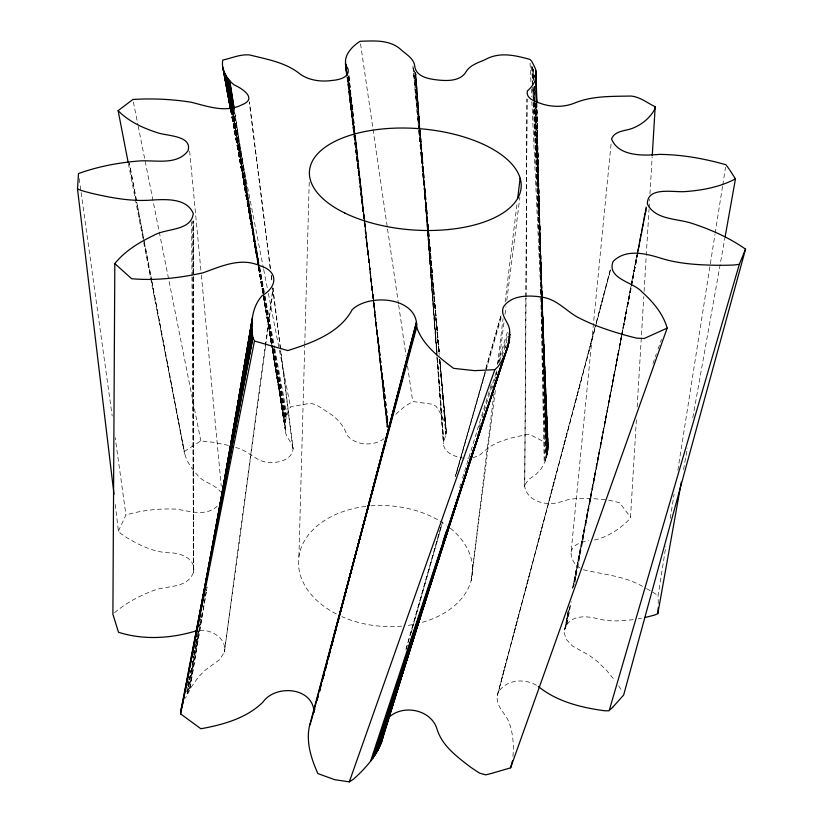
<?xml version="1.0" encoding="UTF-8"?>
<svg xmlns="http://www.w3.org/2000/svg" width="823" height="823" viewBox="0 0 823 823"><rect width="100%" height="100%" fill="white"/><g stroke="black" fill="none" stroke-linecap="round" stroke-linejoin="round"><path stroke-width="0.62" stroke-dasharray="4.12 3.09" d="M193.487 277.3L193.343 572.726C187.068 588.712 167.038 585.307 153.788 590.441C139.334 595.77 125.446 603.321 113.79 613.402M193.487 272.166L193.508 220.79M658.256 603.619L658.081 595.759L665.869 546.318M605.275 499.715C590.708 498.316 575.318 496.67 561.255 501.691C548.087 506.505 527.42 502.195 524.714 486.599L525.846 297.977M525.856 296.702L527.049 99.099M524.714 486.599L526.041 298.132M526.082 296.969L526.987 98.842M115.23 504.437L118.419 531.154L120.631 533.427A138.285 88.267 -1.3 0 0 128.069 538.396C140.517 545.783 154.302 552.182 168.972 552.809C180.227 552.49 196.913 558.745 193.343 572.726L193.271 221.212L193.57 571.141L192.736 221.078M235.625 447.537C246.684 449.646 253.906 459.285 264.677 461.847C274.748 464.028 291.99 461.24 293.142 448.669L280.746 350.516M298.924 556.471L304.716 346.185M304.747 344.899L309.232 182.058M464.141 458.277C455.438 457.012 442.568 452.917 443.484 442.002L437.075 356.349M611.067 144.087L571.121 551.77C570.586 558.457 574.495 565.01 580.349 568.179M497.329 695.517L595.214 327.575L497.329 695.517C495.487 707.204 507.081 714.241 509.807 724.59C513.192 734.846 513.881 745.844 512.924 756.563M594.484 540.042C605.347 537.563 615.265 531.812 623.721 524.652A134.499 84.368 8.3 0 0 629.132 519.539L630.521 517.266L636.385 419.771M637.156 406.943L643.781 296.609M644.09 291.476L649.018 209.371M649.1 208.085L649.635 199.104M649.944 193.971L652.186 156.771M493.882 393.939L471.209 580.308L495.467 389.423M496.3 374.66L496.681 370.967M497.534 364.455L503.048 318.624M505.116 301.948L517.183 202.468M568.137 611.222L564.156 632.568L566.152 639.234L572.489 646.034L589.546 655.54L597.21 661.311L606.438 670.22L614.781 680.302M498.861 362.706L504.036 321.978M505.003 314.345L505.97 306.712M506.783 300.344L519.879 197.273M265.49 346.668L224.412 652.063L219.813 659.49L204.732 670.56L198.394 677.103L191.327 686.979L185.545 698.027M265.654 345.403L273.359 288.132M384.022 438.741C373.385 446.55 354.929 445.85 346.75 434.647C343.757 425.141 336.597 417.909 328.367 412.518C321.536 408.661 314.355 401.367 305.919 404.072C300.765 404.937 295.632 405.914 290.519 407.004C286.229 413.547 284.851 421.849 285.324 429.596C284.923 437.157 292.196 441.612 293.142 448.669M670.251 518.428L674.047 494.345M677.843 470.252L714.961 234.462M715.156 233.197L722.543 186.296M722.748 185.021L725.536 167.275M206.172 592.159L189.763 689.633L206.203 592.21M199.999 623.999L188.282 692.359L200.051 624.05M201.131 617.723L201.789 613.927M192.849 660.972L186.872 695.157L193.775 655.941L193.066 659.707M193.95 654.645L194.835 649.584M195.946 643.247L196.604 639.45M193.991 654.676L194.886 649.614M195.997 643.288L196.882 638.236M197.108 636.971L197.777 633.175M187.788 685.405L188.467 681.619M189.815 674.047L190.483 670.261M186.677 691.701L187.593 686.639M187.819 685.374L188.498 681.578M188.724 680.312L189.403 676.516M683.553 469.542L687.39 448.062M692.801 417.734L724.847 238.279M437.064 357.594L443.484 442.002L445.84 435.285L446.22 430.1L439.78 359.702M564.455 630.13L566.954 624.513L571.255 601.798M574.835 582.859L621.458 336.761M622.394 331.7L631.015 286.27M631.231 284.995L646.076 206.768L631.148 284.912M569.557 607.621L565.946 626.529L570.061 605.059M621.283 336.597L573.641 586.192L621.643 336.082M621.53 335.331L630.912 286.167M621.89 334.817L637.146 255.264M637.383 254.009L646.343 207.283L637.331 253.947M621.488 335.928L572.767 588.198L621.725 336.298M621.735 334.673L637.084 255.202M572.551 588.527L621.643 336.391M621.89 335.136L637.352 255.706M637.588 254.451L646.672 207.797L637.63 254.41M621.972 335.033L637.383 255.665M610.213 269.759L498.275 692.4C506.114 679.273 525.146 678.018 537.306 685.806M595.543 326.33L610.378 270.489L595.543 326.247M411.037 633.134L442.548 522.019M455.417 476.352L485.231 371.41L455.263 476.394M406.037 649.275L441.55 524.549M405.986 649.419L442.589 522.07M456.384 473.914L485.704 371.44M486.095 370.175L501.649 315.847M459.656 487.576L460.787 483.893M462.577 478.112L492.02 382.109M497.648 363.807L507.832 330.609M479.068 427.538L480.591 422.631M482.103 417.734L496.897 369.939M499.592 361.328L507.575 335.589M492.082 388.415L492.833 385.833M494.386 381.059L497.071 372.377M502.071 356.524L507.061 340.557M505.548 348.026L506.33 345.578M525.156 484.552L528.572 479.583L535.907 474.532L541.349 468.554L545.021 461.744L547.717 452.393A131.258 81.21 5.1 0 0 548.396 446.385L541.966 298.718M652.968 363.56L656.363 353.88M658.081 349.034L661.486 339.354M571.121 551.77C573.106 544.116 581.851 541.812 588.712 540.752M118.419 531.154L125.94 514.972L115.179 437.558M566.954 624.513C574.166 614.297 588.682 616.283 599.247 619.102C610.573 621.9 622.466 620.984 633.926 619.524M395.884 414.257L404.052 406.963L412.724 401.49L433.032 404.35L436.303 406.531L441.92 415.749L444.852 422.991L446.22 430.1M217.313 506.114C205.843 517.019 189.64 511.011 176.081 509.128C159.23 508.357 142.112 510.219 125.94 514.972M228.31 445.397L214.402 442.414L200.843 440.912L184.311 451.498C185.772 460.304 191.275 468.112 197.119 474.696C203.209 482.834 214.608 483.759 220.574 491.876M472.886 457.773L479.408 455.345L488.913 447.218L496.989 442.836L509.046 438.505L525.897 434.667L530.063 434.698L538.839 439.091L547.943 444.019L548.396 446.385M638.278 618.845L641.529 618.248M471.939 458.01L465.232 458.308M199.773 630.541C211.706 629.163 227.138 638.741 224.412 652.063L272.917 288.081L280.592 349.24M608.619 500.147L619.637 502.688L630.521 517.266M583.373 569.732C604.308 574.773 626.622 576.09 645.51 588.116M646.549 588.671L651.775 591.521M652.814 592.128L658.081 595.759M618.649 685.775L622.301 691.536M133.377 102.011L137.894 124.685M138.151 125.95L200.843 440.912M232.405 109.233L263.432 268.216M263.679 269.471L267.372 288.4M268.36 293.451L279.192 348.962M279.439 350.228L290.519 407.004M128.367 163.468L143.511 241.448M143.758 242.703L184.311 451.498L151.874 281.456M151.638 280.201L136.731 202.108L144.097 241.129M144.334 242.384L151.514 280.159M151.751 281.425L184.547 453.946M230.605 109.696L259.492 266.014M259.687 266.889L264.852 295.015M265.057 295.961L274.635 347.964M274.851 349.055L286.99 414.782M230.646 110.087L259.132 266.127M259.358 267.393L264.42 295.22M264.646 296.486L273.833 347.275M274.059 348.355L286.466 416.664M230.769 110.447L258.628 265.757M258.854 267.022L263.844 294.799M264.07 296.064L272.67 344.045M273.575 349.096L286.034 418.547L273.648 349.158M230.852 109.469L258.782 265.901M259.008 267.156L263.957 294.912M264.183 296.177L272.742 344.117M230.779 109.531L258.463 266.24M258.875 267.629L263.597 295.303M263.977 296.671L272.742 347.121M273.061 348.438L285.684 420.409M231.129 109.86L257.733 262.907M258.607 267.969L263.226 294.531M263.442 295.786L272.454 347.645M272.68 348.911L285.427 422.271L272.794 348.973M231.613 110.117L257.98 263.031L232.59 109.459L258.689 266.415M258.854 268.092L263.422 294.624M263.638 295.889L272.578 347.707M231.572 110.169L258.206 265.88M258.422 267.146L263.185 294.994M263.401 296.259L272.053 346.894M272.269 348.16L285.262 424.123L272.413 348.222M258.494 265.994L232.158 110.405L258.34 266.302M258.71 267.259L263.422 295.087M263.638 296.352L272.197 346.956M258.556 267.578L262.599 291.651M263.453 296.712L271.981 347.399M258.895 267.681L262.897 291.743M272.146 347.45L263.741 296.805L271.981 347.378M272.362 348.715L285.324 429.596L272.372 348.396M258.792 267.979L263.195 294.613M263.411 295.889L271.374 344.076M272.207 349.147L285.211 427.785L272.413 349.199M233.393 109.644L258.371 263.01M259.194 268.082L263.535 294.696M263.741 295.961L271.58 344.127M233.372 109.582L258.834 266.426M259.039 267.691L262.938 291.723M259.204 265.922L234.102 108.595L258.71 263M259.41 267.187L263.864 295.107M264.07 296.373L272.166 347.121M259.523 268.061L263.761 294.655M263.957 295.92L271.631 344.035M272.434 349.096L285.56 431.386M360.546 43.814L387.376 227.724M387.561 228.989L398.476 303.831M398.661 305.096L406.058 355.834M407.539 365.978L412.724 401.49M79.193 178.653L80.952 191.347M81.127 192.613L112.175 415.985M270.448 268.936L249.369 101.949L270.428 269.903M271.251 275.314L272.063 281.682M271.292 275.859L272.094 282.238M272.67 287.711L280.53 349.826M280.684 351.102L293.101 450.582M347.028 77.156L364.198 221.253M364.352 222.529L373.621 300.302M373.765 301.578L388.055 421.448L373.827 301.63M354.003 134.643L347.193 77.29L353.88 134.725M354.157 135.918L364.291 221.325M364.445 222.601L373.683 300.354M354.034 136.001L364.023 221.5M364.167 222.776L373.261 300.611M373.416 301.887L387.88 425.666L373.642 301.938M354.425 134.828L347.82 77.434L353.941 131.094M354.569 136.104L373.498 300.662M354.528 136.196L373.354 300.961M373.498 302.236L387.798 427.404L354.723 135.497M354.579 134.221L348.078 76.858L354.548 134.149M354.692 135.414L387.623 427.014L373.519 301.763M348.479 77.557L354.487 131.135M355.022 136.155L373.488 300.755M348.808 76.457L355.155 133.964M355.299 135.239L387.458 426.602M348.798 76.436L354.785 131.258M355.341 136.361L373.292 300.837M373.436 302.113L387.067 427.055L355.382 135.209M348.88 75.315L355.248 133.933M189.671 151.237L201.244 273.956M201.368 275.232L221.253 486.146M418.712 129.304L412.858 65.305L418.67 129.149M418.825 130.579L428.073 231.705M428.186 232.981L439.194 353.293M418.794 130.425L439.163 353.931M439.739 360.32L446.261 431.838L439.904 360.34M428.444 231.386L414.144 70.511L428.341 231.592M428.557 232.662L439.451 355.238M428.454 232.868L439.163 354.312M439.616 359.425L446.159 433.577L439.749 359.456M415.018 73.185L428.711 231.654M428.824 232.93L439.307 354.343M415.45 73.309L419.802 129.489M420.275 130.867L438.875 353.396M439.503 359.816L445.84 435.285M437.075 353.386L415.389 72.424L419.761 129.962M437.486 358.252L443.823 440.274M419.853 131.248L436.684 352.481M436.972 355.073L415.913 73.833L436.838 355.443M436.941 356.729L443.412 443.772M530.053 63.227L531.02 83.74M531.257 88.863L531.617 96.558M531.864 101.682L547.943 444.019M533.345 100.982L532.728 86.857L533.211 98.359M533.397 102.258L541.904 297.432M533.427 103.492L548.252 448.422L542.192 299.798M534.096 101.219L533.52 87.125L534.065 101.291M534.148 102.494L541.987 294.675M534.117 102.577L541.915 297.679M541.966 298.965L548.025 450.428L542.264 299.088M533.932 79.769L533.541 69.502L533.921 79.79M534.755 101.568L534.178 86.178L534.724 101.641M542.223 297.803L534.806 102.854L547.717 452.393L542.316 299.613M534.796 86.497L534.971 91.631M535.423 104.47L542.275 298.338M534.765 86.466L534.94 91.59M535.382 104.408L547.336 454.337L542.254 298.831M535.866 103.503L542.213 297.556M535.814 103.441L546.873 456.24L542.12 298.543M536.246 103.677L542.09 297.268M536.195 103.729L541.75 297.607M541.781 298.893L546.338 458.113L536.555 103.955M545.721 459.944L536.75 104.212L541.205 297.689M541.297 298.523L545.021 461.744M536.833 103.276L544.24 463.514M191.677 221.778L191.975 275.674M191.975 276.867L193.611 569.012M450.325 528.232A87.207 60.377 4.4 0 1 420.985 622.702M412.333 624.657A87.207 60.377 4.4 0 1 406.459 625.583M401.665 626.118A87.207 60.377 4.4 0 1 341.864 616.612M336.288 613.937A87.207 60.377 4.4 0 1 300.025 551.297A87.207 60.377 4.4 0 1 366.184 506.33M370.936 505.857A87.207 60.377 4.4 0 1 438.937 520.414M439.976 521.031A87.207 60.377 4.4 0 1 446.251 525.125M207.026 587.097L206.388 590.893L207.057 587.149M200.874 618.937L200.215 622.733L200.915 618.989M195.72 644.522L195.061 648.318L195.771 644.553M568.384 610.903L564.969 628.556L568.395 610.923M500.981 315.857L485.477 370.185L500.97 315.857M136.495 200.853L129.283 163.067L136.433 200.833M532.676 85.571L531.781 65.027L532.656 85.541M533.263 80.716L532.687 66.622L533.242 80.757M534.477 77.506L534.384 74.944L534.456 77.485"/><path stroke-width="1.23" d="M652.258 155.485L655.19 106.733C647.269 102.937 639.944 96.847 631.015 96.044C612.178 96.476 592.323 95.684 574.629 103.06C564.269 107.237 552.449 107.268 541.873 103.883C536.143 101.754 525.527 98.976 527.378 90.972C534.508 84.779 539.446 75.274 534.065 65.953A156.473 65.418 3.7 0 0 531.607 61.169L529.868 59.379C515.136 55.357 499.674 51.592 485.364 59.534C478.492 62.61 469.902 65.017 465.962 71.961C460.294 81.251 447.445 81.045 437.857 79.996C429.215 79.08 416.16 76.899 414.792 66.468C414.308 59.256 407.087 54.853 402.025 50.625C390.616 39.36 374.804 40.841 360.176 41.273C351.503 46.458 340.506 58.505 347.964 68.793C350.341 77.496 338.531 79.965 332.111 80.448C321.402 82.002 309.818 80.572 300.642 74.512C286.455 62.569 267.269 59.379 249.77 54.987C240.563 53.917 231.736 58.207 222.807 60.028C220.801 69.42 226.901 79.131 234.102 84.862C242.291 88.545 258.041 98.688 241.725 104.881C225.553 113.049 207.684 106.362 191.44 102.278C172.12 99.172 152.389 98.256 132.884 99.49L118.111 110.642C128.738 121.609 143.387 128.244 157.81 132.832C167.336 136.093 192.623 135.569 188.014 150.846C176.647 166.009 154.477 159.549 138.141 161.061C117.884 162.789 97.598 166.606 78.483 173.581L77.496 188.889L81.508 190.545A172.923 77.383 0.1 0 0 93.555 193.755C112.813 198.127 132.678 201.728 152.492 199.989C166.4 199.269 186.903 198.086 193.271 213.517C191.245 231.417 165.804 227.992 153.664 235.44C139.241 242.291 124.87 251.025 114.819 263.597L112.895 614.318L118.512 632.259C143.675 640.315 171.307 638.514 196.337 630.809M658.163 607.816L658.009 610.975M657.937 612.024L657.824 613.608L654.542 615.1L644.79 617.569M313.974 710.949C311.783 686.979 275.324 684.397 262.846 702.204C246.55 718.284 222.827 724.816 200.874 728.746L180.597 713.891L180.978 710.208L252.918 337.605C250.336 323.223 252.023 306.763 262.249 295.56C277.639 286.795 278.565 270.942 259.656 265.654C240.594 257.146 221.027 266.364 203.086 272.794C179.774 277.968 155.485 280.808 131.67 278.74L114.819 263.597M655.19 106.733L654.974 108.677A157.43 66.066 5.7 0 1 652.145 113.348C647.279 120.117 640.273 125.209 632.558 128.285C625.47 131.094 614.627 130.6 611.561 138.974C618.598 156.596 643.319 155.804 659.418 154.385C681.917 154.59 704.354 158.592 725.937 164.744L729.271 169.26M517.657 198.621L520.136 178.21M512.462 760.905L510.62 767.818L491.341 773.466M228.773 457.979L229.195 455.448M229.617 452.907L232.395 436.457M232.816 433.927L252.424 317.462M228.825 458.092L229.257 455.561M229.679 453.031L230.749 446.704M231.181 444.173L231.602 441.642M232.035 439.112L232.456 436.581M232.888 434.05L252.095 320.178L223.012 489.808M219.751 508.799L220.194 506.268M220.626 503.738L221.058 501.207M222.138 494.88L222.58 492.339M222.272 495.004L222.704 492.473M223.794 486.146L224.226 483.615M224.669 481.085L225.101 478.554M225.533 476.023L227.498 464.645M227.93 462.115L251.9 322.945L218.064 516.649M213.198 544.497L214.299 538.17M214.741 535.639L217.622 519.179M214.011 540.824L214.464 538.293M216.459 526.905L216.912 524.385M218.908 512.996L219.35 510.466M219.803 507.935L220.914 501.608M221.356 499.077L251.838 325.774L208.24 570.576M205.771 584.453L206.213 581.933M207.345 575.627L207.787 573.096M209.865 562.675L210.318 560.144M211.449 553.817L211.902 551.287M212.365 548.756L213.496 542.429M213.949 539.898L214.402 537.368M214.854 534.837L215.996 528.52M216.449 525.99L217.591 519.663M218.044 517.132L224.175 482.978M224.628 480.447L251.9 328.644L202.396 601.253M657.824 613.608L681.29 482.175M725.073 237.014L735.464 178.889L729.847 170.094M199.187 618.927L199.65 616.406M200.791 610.09L201.933 603.784M201.645 606.407L202.108 603.887M203.271 597.58L203.734 595.06M205.812 583.713L208.589 568.59M209.052 566.07L210.215 559.763M210.678 557.243L215.996 528.243M216.459 525.722L252.105 331.576L195.041 639.594M191.759 657.268L192.932 650.952M193.395 648.431L193.868 645.901M192.572 653.544L193.045 651.014M195.884 635.891L197.067 629.585M197.541 627.064L198.014 624.544M199.197 618.238L202.036 603.105M202.509 600.584L204.402 590.503M204.876 587.982L252.435 334.57L184.393 694.427M182.006 707.05L183.92 696.947L180.978 710.208M185.154 690.662L188.056 675.529M189.269 669.222L192.901 650.314M193.384 647.794L197.006 628.875M197.489 626.354L252.918 337.605L254.482 341.01L180.597 713.891M382.901 737.161C379.835 750.689 370.741 761.882 361.369 771.696A164.466 124.736 -3.8 0 1 353.17 779.412L349.312 781.85L334.755 779.72L317.894 773.569C311.166 758.641 305.745 741.657 309.633 725.238L416.685 327.204C418.146 296.764 368.971 293.183 352.182 309.726C339.539 333.202 311.814 342.924 287.813 350.577L254.482 341.01M325.322 670.076L326.299 666.352M328.583 657.659L329.56 653.925M331.834 645.232L332.811 641.498M335.095 632.805L336.072 629.07M338.346 620.377L339.323 616.643M339.981 614.164L416.51 322.143L330.939 647.855L333.634 637.918M320.486 687.637L319.509 691.371L320.517 687.637M326.042 666.507L327.019 662.772L326.093 666.507M328.984 655.314L330.29 650.345M329.365 654.079L330.352 650.345M334.282 635.428L336.905 625.48M337.564 623.001L416.541 323.398L321.886 681.609L324.55 671.702M313.697 712.595L314.684 708.881L313.707 712.605M325.208 669.222L327.842 659.305M328.5 656.826L416.582 324.663L311.135 721.349M735.464 178.889C720.207 186.934 702.667 190.298 685.559 191.553C674.325 192.716 647.001 186.019 647.413 204.022C655.375 220.101 676.969 218.311 691.906 223.362C710.784 229.504 729.291 237.713 745.545 249.153L623.659 695.013L613.217 706.72M538.242 686.382C553.673 699.087 573.137 705.29 592.57 708.86A151.319 103.441 13.6 0 0 604.545 710.753L609.123 710.805L739.342 264.296L745.545 249.153M381.378 742.644L426.16 596.716M427.507 592.426L429.4 586.274M432.414 576.45L433.546 572.757M443.093 541.534L446.107 531.72M380.288 745.35L442.579 545.248M443.71 541.565L448.885 524.518M459.039 493.903L379.022 748.035L473.842 448.329M508.984 334.447C512.606 324.571 499.52 317.236 503.295 307.226C511.34 294.408 530.249 295.097 543.417 297.381C556.441 299.675 565.308 309.818 576.069 316.351C590.482 324.2 606.078 329.591 621.787 334.2A191.378 93.853 9.9 0 0 636.724 338.16L644.214 338.479L667.175 328.11C663.184 313.758 652.834 301.65 641.878 291.815C633.432 282.083 606.438 278.658 613.084 261.539C625.655 248.412 646.22 253.515 661.466 258.432C680.683 264.276 701.042 265.119 720.999 265.315A176.729 80.448 9.1 0 0 734.548 264.975L739.342 264.296M477.71 436.097L480.416 427.528M463.164 481.434L377.603 750.71L487.833 405.657M466.271 471.641L470.55 458.185M494.088 386.08L495.251 382.417M475.509 443.648L376.039 753.374L504.304 355.649L507.596 347.656L509.427 339.745L509.756 331.998M477.875 436.303L484.552 415.492M508.244 343.417L509.427 339.745L508.244 343.407M492.792 391.018L374.331 756.018L508.974 342.358L372.49 758.662L508.367 345.002L370.525 761.285M494.376 386.131L503.491 358.056M349.312 781.85L494.829 369.681L497.894 366.801A209.114 116.208 1.8 0 0 502.976 358.478L504.355 355.742M510.62 767.818L667.175 328.11M309.633 725.238L310.806 722.594M388.734 717.481C402.941 703.984 431.159 709.416 437.023 729.096C441.951 745.504 456.662 756.46 469.676 766.48A160.619 117.257 14 0 0 479.799 773.229L485.796 774.855L490.827 773.599M612.929 707.008L610.327 709.632M494.829 369.681L474.583 370.648L453.555 368.344C439.019 357.254 422.847 345.156 416.685 327.204M118.111 110.642L128.121 162.203M222.694 66.828L230.522 108.893M223.064 68.443L230.646 109.264M223.527 70.048L230.543 109.192M230.852 109.469L224.093 71.622L230.779 109.531M224.751 73.185L230.903 108.595M231.397 108.852L225.512 74.728L231.14 107.638M233.187 108.379L228.444 79.224L233.166 108.317M345.351 63.134L346.874 75.881M77.496 188.889L114.006 494.253M346.894 74.739L345.681 64.544L346.874 74.749M536.195 91.116L536.514 102.669M536.174 81.096L536.462 102.71M535.948 72.105L536.658 102.865M536.154 73.597L536.771 103.101M323.758 675.21L322.781 678.934L323.799 675.21M317.956 696.484L316.968 700.208L317.976 696.484M321.227 684.088L319.921 689.046L321.268 684.098M509.828 334.56L509.056 337.008L509.828 334.56M509.715 337.142L508.933 339.59L509.715 337.142M231.736 107.875L226.376 76.251L231.705 107.926M232.405 108.142L227.354 77.753L232.384 108.183M234.102 108.595L229.648 80.685L234.092 108.533M535.732 74.44L535.629 70.593L535.732 74.44M344.703 212.982A106.146 50.738 4.4 0 0 518.974 195.823A106.146 50.738 4.4 0 0 382.263 128.985A106.146 50.738 4.4 0 0 344.703 212.982"/></g></svg>
